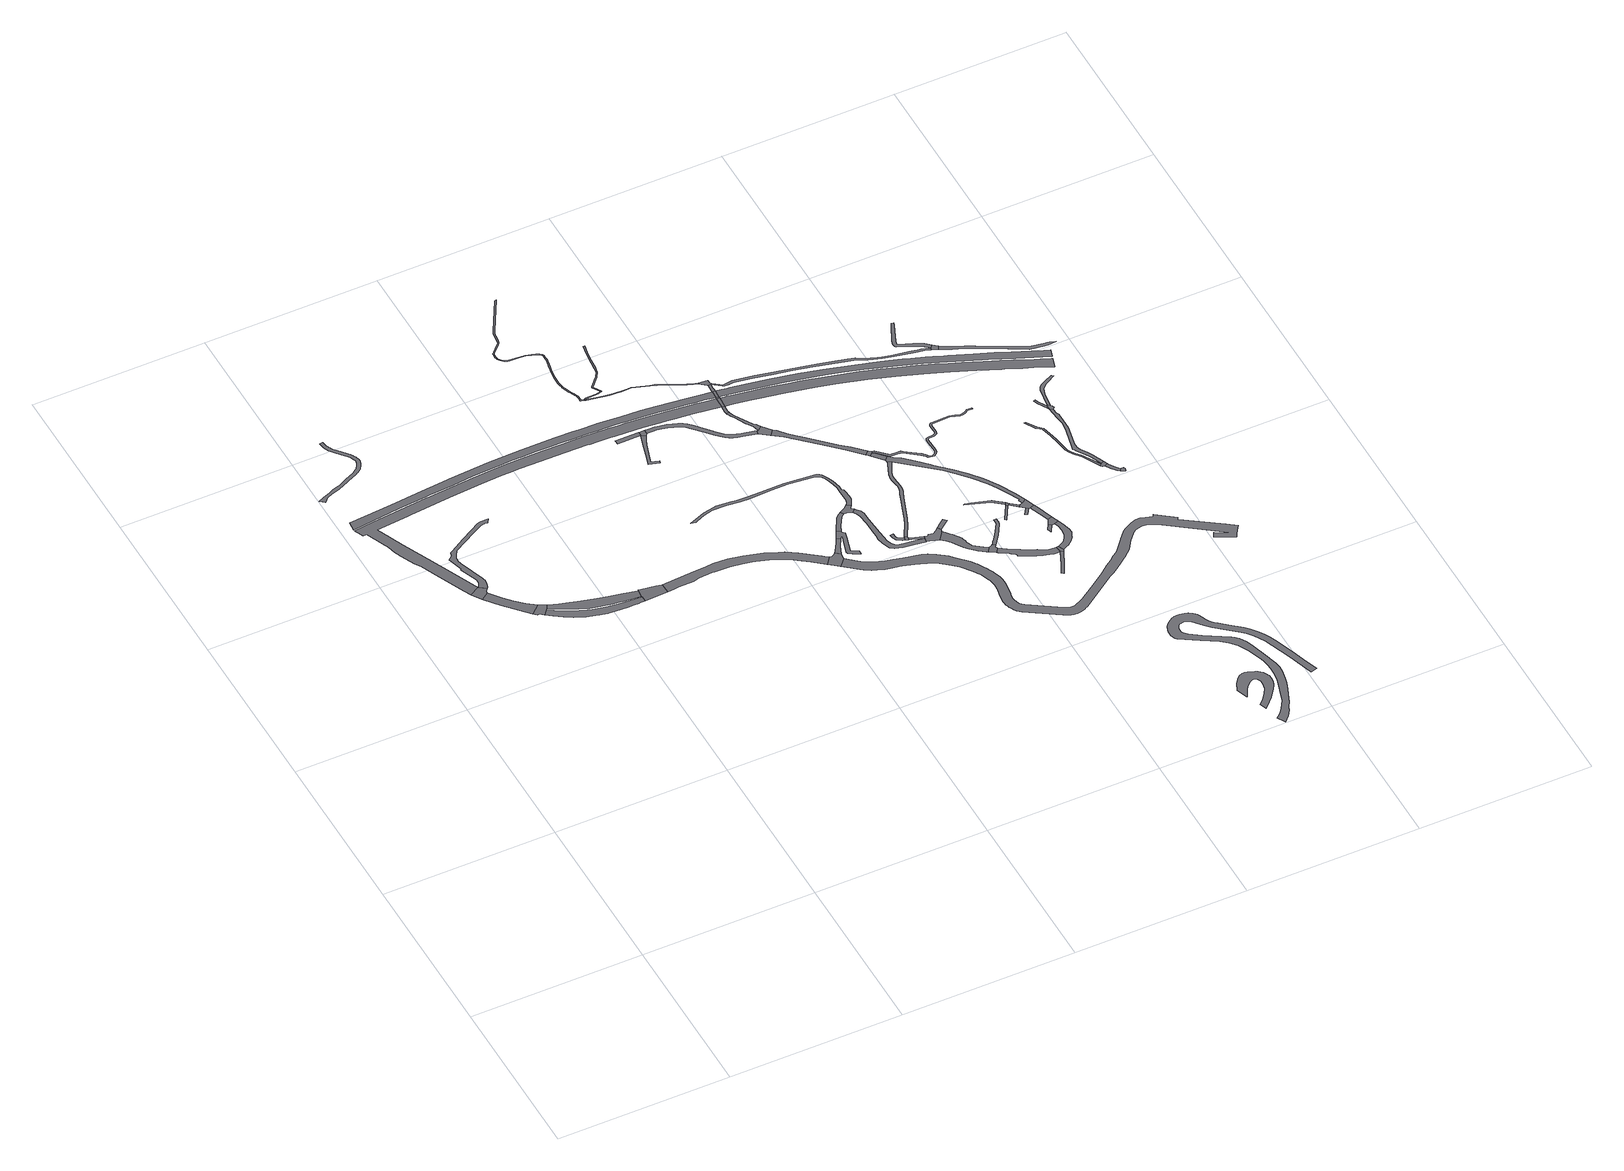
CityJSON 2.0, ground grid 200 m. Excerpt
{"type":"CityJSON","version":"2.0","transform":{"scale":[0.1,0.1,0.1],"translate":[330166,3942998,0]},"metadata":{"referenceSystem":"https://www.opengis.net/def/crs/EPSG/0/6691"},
"CityObjects":{
"road1":{"type":"Road","geometry":[{"type":"MultiSurface","lod":"1","boundaries":[[[0,1,2,3,4,5,6]]]}]},
"road2":{"type":"Road","attributes":{"RoadStructureAttribute.sectionType":"1"},"geometry":[{"type":"MultiSurface","lod":"1","boundaries":[[[7,8,9,10,11,12,13,14,15,16,17,18,19,20,21,22,23,24,25,26,27,28,29,30,31,32,33,34,35,36,37,38,39,40,41,42,43,44,45,46,47,48,49,50,51,52,53,54,55,56,57,58,59,60,61,62,63,64,65,66,67,68,69,70,71,72,73,74,75,76,77,78,79,80,81,82,83,84,85,86,87,88]]]}]},
"road3":{"type":"Road","attributes":{"function":"2","RoadStructureAttribute.sectionType":"1"},"geometry":[{"type":"MultiSurface","lod":"1","boundaries":[[[89,90,91,3,2,92,93,94,95]]]}]},
"road4":{"type":"Road","geometry":[{"type":"MultiSurface","lod":"1","boundaries":[[[94,96,97,98,99,100,101,95]]]}]},
"road5":{"type":"Road","attributes":{"RoadStructureAttribute.sectionType":"1"},"geometry":[{"type":"MultiSurface","lod":"1","boundaries":[[[5,102,103,104,105,106,107,108,109,110,111,112,113,114,115,116,117,118,119,120,121,122,123,124,125,126,127,128,129,130,131,132,133,134,135,136,137,138,139,140,141,142,143,144,145,146,147,148,6]]]}]},
"road6":{"type":"Road","geometry":[{"type":"MultiSurface","lod":"1","boundaries":[[[149,150,151,152,153,154,155,156,157,158,159,160,161,162,99,98,163,164,165,166,167,168,169,170,171,172,173,174,175,176,177,178,179,180]]]}]},
"road7":{"type":"Road","attributes":{"function":"2","RoadStructureAttribute.sectionType":"1"},"geometry":[{"type":"MultiSurface","lod":"1","boundaries":[[[100,181,182,183,184,185,186,187,188,189,190,191,192,193,194,195,196,197,198,199,200,201,202,203,204,205,206,207,101]]]}]},
"road8":{"type":"Road","geometry":[{"type":"MultiSurface","lod":"1","boundaries":[[[179,208,209,210,211,212,198,197,213,180]]]}]},
"road9":{"type":"Road","geometry":[{"type":"MultiSurface","lod":"1","boundaries":[[[214,215,216,217,218,219,220,221,222,223,224,225,226,227,228,229,230,231,232,233,234,235,236,237,238,239,240,241,242,243,244,245,246,247,248,249,250,251,252,253,254,255,256,257,258,259,260,261,262,263,264,265,266,267,268,269,270,271,272,273,274,275,276,277,278,279,280,281,282,283,0,6]]]}]},
"road10":{"type":"Road","attributes":{"function":"2","RoadStructureAttribute.sectionType":"1"},"geometry":[{"type":"MultiSurface","lod":"1","boundaries":[[[284,285,286,287,288,289,290,291,292,293,294,295,296,297,298,299,300,301,302,303,304,305,306,307,308,309,310,311,312,313,314,315,316,317,318,319,320,321,322,323,324,325,326,327,328,329,330,331,332,333,334,335,336]]]}]},
"road11":{"type":"Road","attributes":{"function":"2","RoadStructureAttribute.sectionType":"1"},"geometry":[{"type":"MultiSurface","lod":"1","boundaries":[[[337,338,339,340,341,342,343,344,345,346,347,348,349,209,208,350,351,352,353,354,355,356,357,358,359,360,361,362,363,364,365,366]]]}]},
"road12":{"type":"Road","attributes":{"RoadStructureAttribute.sectionType":"1"},"geometry":[{"type":"MultiSurface","lod":"1","boundaries":[[[367,368,369,370]]]}]},
"road13":{"type":"Road","attributes":{"RoadStructureAttribute.sectionType":"1"},"geometry":[{"type":"MultiSurface","lod":"1","boundaries":[[[371,372,373,374,375,376,377,378,379,380,381,370]]]}]},
"road14":{"type":"Road","attributes":{"RoadStructureAttribute.sectionType":"1"},"geometry":[{"type":"MultiSurface","lod":"1","boundaries":[[[382,383,384,385,386,387,388,389,390,391,392,393,394,395,396,397,398,399,400,401,402,403,404,405,406,407,408,409,410,411,412,413,414,415,416,417,418,419,420,421,422,423,424,425,426,427,428,429,430,431,432,433,434,435,436,437,438,439,440,441,442,443,444,445,446,447,448,449,450,451,452,453,454,455,456,457,458,459,460,461,462,463,464,465,466,467,468,469,470,471,472,473,474,475,476,477,478,479,480,481,482,483,484,485,486,487,488,489,490,491,492,493,494,495,496,497,498,499,500,501,502,503,504,505,506,507,508,509,510,511,512,513,514,515]]]}]},
"road15":{"type":"Road","geometry":[{"type":"MultiSurface","lod":"1","boundaries":[[[516,517,518,519,382,515]]]}]},
"road16":{"type":"Road","geometry":[{"type":"MultiSurface","lod":"1","boundaries":[[[381,520,521,522,367,370]]]}]},
"road17":{"type":"Road","geometry":[{"type":"MultiSurface","lod":"1","boundaries":[[[523,524,337,366,525,526,527,528,529,530]]]}]},
"road18":{"type":"Road","attributes":{"RoadStructureAttribute.sectionType":"1"},"geometry":[{"type":"MultiSurface","lod":"1","boundaries":[[[531,532,533,534,535,536,537,538,539,540,541,542,543,544,545,546,547,548,549,550,551,552,553,554,555,556,557,558,559,560,561,562,563,564,565,566,567,568,569,519,518]]]}]},
"road19":{"type":"Road","attributes":{"RoadStructureAttribute.sectionType":"1"},"geometry":[{"type":"MultiSurface","lod":"1","boundaries":[[[570,571,572,573,574,575,576,577,578,579,580,581,582,583,584,585,586,587,588,589,590,591,592,593,594,595,596,597,598,599,600,601,602,603,604,605,606,607,608,609,610,611,612,613,614,615,616,617,618,619,620,621,622]]]}]},
"road20":{"type":"Road","attributes":{"RoadStructureAttribute.sectionType":"1"},"geometry":[{"type":"MultiSurface","lod":"1","boundaries":[[[529,623,624,625,626,627,530]]]}]},
"road21":{"type":"Road","attributes":{"RoadStructureAttribute.sectionType":"1"},"geometry":[{"type":"MultiSurface","lod":"1","boundaries":[[[517,628,629,630,631,632,633,634,635,636,637,638,639,640,641,642,643,644,645,646,647,648,518]]]}]},
"road22":{"type":"Road","geometry":[{"type":"MultiSurface","lod":"1","boundaries":[[[649,625,624,650,651,652,653,654,655,656,657,658,659,660,661,662,663,664,665,666,667,668]]]}]},
"road23":{"type":"Road","attributes":{"RoadStructureAttribute.sectionType":"1"},"geometry":[{"type":"MultiSurface","lod":"1","boundaries":[[[669,670,671,672,673,674,675,676,677,678,679,680,681,682,683,684,685,686,687,688,689,690,691,521,520,692,693,694,695,696,697,698,699,700,701,702,703,704,705,706,707,708,709,710,711]]]}]},
"road24":{"type":"Road","attributes":{"RoadStructureAttribute.sectionType":"1"},"geometry":[{"type":"MultiSurface","lod":"1","boundaries":[[[712,713,714,715,716,717,649,668]]]}]},
"road25":{"type":"Road","geometry":[{"type":"MultiSurface","lod":"1","boundaries":[[[714,718,719,720,721,722,723,570,622,724,715]]]}]},
"road26":{"type":"Road","attributes":{"RoadStructureAttribute.sectionType":"7"},"geometry":[{"type":"MultiSurface","lod":"1","boundaries":[[[725,726,727,728,241,729,730,731]]]}]},
"road27":{"type":"Road","geometry":[{"type":"MultiSurface","lod":"1","boundaries":[[[732,733,734,735,736,737,738,739,740]]]}]},
"road28":{"type":"Road","attributes":{"RoadStructureAttribute.sectionType":"1"},"geometry":[{"type":"MultiSurface","lod":"1","boundaries":[[[741,742,743,744,745,746,747,748,749,750,751,752,753,754,755,756,757,725,731]]]}]},
"road29":{"type":"Road","geometry":[{"type":"MultiSurface","lod":"1","boundaries":[[[728,758,242,241]]]}]},
"road30":{"type":"Road","attributes":{"RoadStructureAttribute.sectionType":"1"},"geometry":[{"type":"MultiSurface","lod":"1","boundaries":[[[759,760,761,762,763,764,765,766,767,768,769,770,771,772,773,774,775,776,777,778,779,780,781,782,783,784,785,786,721,720]]]}]},
"road31":{"type":"Road","geometry":[{"type":"MultiSurface","lod":"1","boundaries":[[[739,787,788,789,790,740]]]}]},
"road32":{"type":"Road","attributes":{"function":"1","RoadStructureAttribute.sectionType":"1"},"geometry":[{"type":"MultiSurface","lod":"1","boundaries":[[[791,242,758,792,793,335]]]}]},
"road33":{"type":"Road","geometry":[{"type":"MultiSurface","lod":"1","boundaries":[[[794,795,796,750,749,669,711]]]}]},
"road34":{"type":"Road","geometry":[{"type":"MultiSurface","lod":"1","boundaries":[[[793,797,336,335]]]}]},
"road35":{"type":"Road","geometry":[{"type":"MultiSurface","lod":"1","boundaries":[[[798,799,800,801,336,797,802,803,804,805]]]}]},
"road36":{"type":"Road","attributes":{"RoadStructureAttribute.sectionType":"1"},"geometry":[{"type":"MultiSurface","lod":"1","boundaries":[[[806,807,808,809,788,787,810,811,812,775]]]}]},
"road37":{"type":"Road","geometry":[{"type":"MultiSurface","lod":"1","boundaries":[[[774,813,814,815,816,817,818,819,820,821,822,823,824,806,775]]]}]},
"road38":{"type":"Road","attributes":{"RoadStructureAttribute.sectionType":"1"},"geometry":[{"type":"MultiSurface","lod":"1","boundaries":[[[825,826,827,828,829,830,831,832,833,834,835,836,796,795]]]}]},
"road39":{"type":"Road","attributes":{"RoadStructureAttribute.sectionType":"1"},"geometry":[{"type":"MultiSurface","lod":"1","boundaries":[[[837,838,839,840,841,842,843,844,845,846,847,848,849,850,851,852,853,790,789,854,855,856,857,858,859,860,861,862,863,864,865,866,867,868,869]]]}]},
"road40":{"type":"Road","attributes":{"RoadStructureAttribute.sectionType":"1"},"geometry":[{"type":"MultiSurface","lod":"1","boundaries":[[[870,871,872,873,874,875,876,877,878,879,880,881,818,817,882,883,884,885,886,887,888,889,890]]]}]},
"road41":{"type":"Road","attributes":{"RoadStructureAttribute.sectionType":"1"},"geometry":[{"type":"MultiSurface","lod":"1","boundaries":[[[891,892,893,894,895,820,819]]]}]},
"road42":{"type":"Road","geometry":[{"type":"MultiSurface","lod":"1","boundaries":[[[889,896,897,898,899,900,901,902,903,890]]]}]},
"road43":{"type":"Road","geometry":[{"type":"MultiSurface","lod":"1","boundaries":[[[829,904,905,906,907,830]]]}]},
"road44":{"type":"Road","attributes":{"RoadStructureAttribute.sectionType":"1"},"geometry":[{"type":"MultiSurface","lod":"1","boundaries":[[[900,908,909,910,911,912,913,914,915,916,917,918,919,920,921,922,923,924,925,901]]]}]},
"road45":{"type":"Road","attributes":{"RoadStructureAttribute.sectionType":"1"},"geometry":[{"type":"MultiSurface","lod":"1","boundaries":[[[896,926,927,928,929,930,931,932,933,934,935,936,937,938,939,940,941,942,943,944,945,946,938,947,948,949,950,951,952,953,954,955,956,957,958,897]]]}]},
"road46":{"type":"Road","attributes":{"function":"2","RoadStructureAttribute.sectionType":"1"},"geometry":[{"type":"MultiSurface","lod":"1","boundaries":[[[959,960,961,962,963,964,965,966,967,968,969,970,971,972,973,974,975,976,977,978,979,980,981,982,983,984,985,986,987,988,989,990,991,992,993,994,995,996,997,998,999,1000,1001,1002,1003,1004,1005,1006,1007,1008,1009,1010,1011,1012,1013,1014,1015,1016,1017,1018,1019,1020,1021,1022,1023,1024,1025,1026,1027,1028,1029,1030,1031,1032,1033,1034,1035,1036,1037,1038,1039,1040,527,526,1041,1042,1043,1044,1045,1046,1047,1048,1049,1050,1051,1052,1053,1054,1055,1056,1057,1058,1059,1060,1061,1062,1063,1064,1065,1066,1067,1068,1069,1070,1071,1072,1073,1074,1075,1076,1077,1078,1079,1080,1081,1082,1083,1084,1085,1086,1087,1088,1089,1090,1091,1092,1093,1094,1095,1096,1097,1098,1099,1100,1101,1102,1103,1104,1105,1106,1107,1108,1109,1110,1111,1112,1113,1114,1115,1116,1117,1118,1119,1120,1121,1122,1123,1124,1125]]]}]},
"road47":{"type":"Road","attributes":{"RoadStructureAttribute.sectionType":"1"},"geometry":[{"type":"MultiSurface","lod":"1","boundaries":[[[1126,1127,1128,1129,1130,1131,1132,1133]]]}]},
"road48":{"type":"Road","attributes":{"RoadStructureAttribute.sectionType":"1"},"geometry":[{"type":"MultiSurface","lod":"1","boundaries":[[[1134,1135,1136,837,869,1137,1138,1139,1140,1141,1142,1143,1144,1145,1146,1147,1148,1149,1150,1151,1152,1153,1154,1155,1156,1157,1158]]]}]},
"road49":{"type":"Road","attributes":{"RoadStructureAttribute.sectionType":"1"},"geometry":[{"type":"MultiSurface","lod":"1","boundaries":[[[1159,1160,1161,1162]]]}]},
"road50":{"type":"Road","attributes":{"RoadStructureAttribute.sectionType":"1"},"geometry":[{"type":"MultiSurface","lod":"1","boundaries":[[[1163,1164,1165,1166,1167,1168,1169,1170,1171,1172,1173,1174,1175,1176,1177,1178,1179,1180,1181,1182,1183,1184,1185,1186,1187,1188,1189,1190,1191,1192,1193,1194,1195,1196,1197,1198,1199,1200,1201,1202,1203,1204,1205,1206,1207,1208,1209,1210,1211,638,637,1212,798,805]]]}]},
"road51":{"type":"Road","geometry":[{"type":"MultiSurface","lod":"1","boundaries":[[[946,1213,1214,1215,947,938]]]}]},
"road52":{"type":"Road","geometry":[{"type":"MultiSurface","lod":"1","boundaries":[[[1216,1126,1133,1162,1161,1217]]]}]},
"road53":{"type":"Road","attributes":{"function":"3","RoadStructureAttribute.sectionType":"1"},"geometry":[{"type":"MultiSurface","lod":"1","boundaries":[[[1218,1219,1220,1221,1222,1223,1224,1225,1226,1227,1228,1229,1230,1231,1232,1233,1234,1235,1236,1237,1238,1239,1240,1241,1242,1243,1244,1245,1246,1247,1248,1249,1250,1251,1252,1253,1254]]]}]},
"road54":{"type":"Road","attributes":{"RoadStructureAttribute.sectionType":"1"},"geometry":[{"type":"MultiSurface","lod":"1","boundaries":[[[1136,1135,1255,906,1256,1257,1258,1259,1260,1261,1262,1263,1264,1265,1266,1267,1268,1269,1270,1271,1272,1273,1274,1275,1276,1277,1278,1279,1280,1281,1282,1283,1284,1285,1286,1287,1288,1289,1290,1291,1292,1293,1294,1295,1296,1297,1298,1299,1300,1301,1302,1303,1304,1305,1306,1307,1308,1309,1310,1311,1312,1313,1314,1315,1316,1317,1318,1319,1320,1321,907,906,905]]]}]},
"road55":{"type":"Road","attributes":{"RoadStructureAttribute.sectionType":"1"},"geometry":[{"type":"MultiSurface","lod":"1","boundaries":[[[1322,1323,1216,1217]]]}]},
"road56":{"type":"Road","geometry":[{"type":"MultiSurface","lod":"1","boundaries":[[[1324,1325,1326,1327,1328]]]}]},
"road57":{"type":"Road","geometry":[{"type":"MultiSurface","lod":"1","boundaries":[[[1329,1330,1331,1332]]]}]},
"road58":{"type":"Road","attributes":{"RoadStructureAttribute.sectionType":"1"},"geometry":[{"type":"MultiSurface","lod":"1","boundaries":[[[1333,1334,1335,1336,1337,1338,1339,1340,1341,1342,1215,1214,1343,1344,1345,1346,1347,1348,1349,1350,1351,1352,1353,1354,1355,1356]]]}]},
"road59":{"type":"Road","geometry":[{"type":"MultiSurface","lod":"1","boundaries":[[[1357,1358,1148,1147,1323,1322,1359,1324,1328]]]}]},
"road60":{"type":"Road","geometry":[{"type":"MultiSurface","lod":"1","boundaries":[[[1355,1360,1361,1329,1332,1356]]]}]},
"road61":{"type":"Road","attributes":{"RoadStructureAttribute.sectionType":"1"},"geometry":[{"type":"MultiSurface","lod":"1","boundaries":[[[1362,1361,1360,1363,1358,1357]]]}]},
"road62":{"type":"Road","attributes":{"function":"3","RoadStructureAttribute.sectionType":"1"},"geometry":[{"type":"MultiSurface","lod":"1","boundaries":[[[1364,1365,1366,1367,1368,1369,1370,1371,1372,1373,1374,1375,1376,1377,1378,1379,1380,1381,1382,1383,1384,1385,1386,1387,1388,1389,1390,1391,1392,1393,1394,1395,1396,1397,1398,1399,1400,1401,1402,1403,1404,1405,1406,1407,1408,1409,1410,1411,1412,1413,1414,1415,1416,1417,1418,1419,1420,1421,1422,1423,1424,1425,1426,1427,1428,1429,1430,1431,1432,1433,1434,1435,1436,1437,1438,1439,1440,1441,1442,1443,1444,1445,1446,1447,1448,1449,1450,1451,1452,1453,1454,1455,1456,1457,1458,1459,1460,1461,1462,1463,1464,1465,1466,1467,1468,1469,1470,1471,1472,1473,1474,1475,1476,1477,1478,1479,1480]]]}]},
"road63":{"type":"Road","geometry":[{"type":"MultiSurface","lod":"1","boundaries":[[[1481,1482,1483,1484,1485,1486,1487,1488,1489,1490,1491,1492,1493,1494,1495,1496,1497,1498,1499,1500,1501,1502,1503,1504,1505,1506,1507,1508,1509,1510,1511,1512,1513,1514,1515,1516,1517,1518,1519,1520,1521,1522,1523,1524,1525,1526,1527,1528,758,728]]]}]},
"road64":{"type":"Road","geometry":[{"type":"MultiSurface","lod":"1","boundaries":[[[1529,1530,1531,1532,1533,1534,1535,1536,1537,1538,1539,1540,1541,1542,1543,1544,1545,1546,1547,1548,1549,1550,1551,1552,1553,1554,1555,1556,1557,1558,1559,1560,1561,1562,1563,1564,1565,1566,1567,1568,1569,1570,1571,1572,1573,1574,1575,1576,1577,797,793]]]}]},
"road65":{"type":"Road","attributes":{"RoadStructureAttribute.sectionType":"1"},"geometry":[{"type":"MultiSurface","lod":"1","boundaries":[[[1578,1579,1580,1581,1582,1583,1584,1585,1586,1587,1588,1589,1590,1591,1592,1593,1594,1595,1596,1597,1598,1599,1600,1601,1187,1602]]]}]},
"road66":{"type":"Road","attributes":{"RoadStructureAttribute.sectionType":"1"},"geometry":[{"type":"MultiSurface","lod":"1","boundaries":[[[1603,1604,1605,1606,1607,1608,1609,1610,1611,1612,1613,1614,1615,1616,1617,1618,1619,1620,1621,1622,1623,1624,1625,1626,1627]]]}]},
"road67":{"type":"Road","geometry":[{"type":"MultiSurface","lod":"1","boundaries":[[[1186,1628,1629,1630,1602,1187]]]}]},
"road68":{"type":"Road","geometry":[{"type":"MultiSurface","lod":"1","boundaries":[[[1603,1627,1631,1632,1633,1634,1635,1636]]]}]},
"road69":{"type":"Road","attributes":{"RoadStructureAttribute.sectionType":"1"},"geometry":[{"type":"MultiSurface","lod":"1","boundaries":[[[1637,1638,1639,1640,1641,1634,1633,1642,1643,1644,1645]]]}]},
"road70":{"type":"Road","attributes":{"RoadStructureAttribute.sectionType":"1"},"geometry":[{"type":"MultiSurface","lod":"1","boundaries":[[[1635,1646,1647,1648,1649,1650,1651,1652,1653,1654,1655,1656,1657,1658,1659,1660,1661,1662,1663,1664,1665,1666,1667,1668,1669,1670,1671,1672,1636]]]}]},
"road71":{"type":"Road","geometry":[{"type":"MultiSurface","lod":"1","boundaries":[[[1645,1673,1674,1675,1676,1677,1678,1637]]]}]},
"road72":{"type":"Road","attributes":{"RoadStructureAttribute.sectionType":"1"},"geometry":[{"type":"MultiSurface","lod":"1","boundaries":[[[1679,1680,1681,1682,1683,1684,1660,1685]]]}]},
"road73":{"type":"Road","geometry":[{"type":"MultiSurface","lod":"1","boundaries":[[[1686,1687,1688,1689,1685,1660,1659,1690]]]}]},
"road74":{"type":"Road","attributes":{"RoadStructureAttribute.sectionType":"1"},"geometry":[{"type":"MultiSurface","lod":"1","boundaries":[[[1691,1692,1693,1694,1695,1688,1687,1696,1697,1698,1699,1700,1701,1702]]]}]},
"road75":{"type":"Road","attributes":{"RoadStructureAttribute.sectionType":"1"},"geometry":[{"type":"MultiSurface","lod":"1","boundaries":[[[1629,1703,1704,1705,1706,1707,1708,1709,1710,1711,1712,1713,1714,1715,1716,1717,1718,1719,1630]]]}]}
},
"vertices":[
[794,5478,0],[802,5463,0],[865,5368,0],[956,5428,0],[958,5449,0],[984,5483,0],[909,5538,0],
[92,7393,0],[99,7401,0],[108,7407,0],[121,7415,0],[174,7436,0],[195,7444,0],[221,7452,0],[275,7468,0],[296,7475,0],[317,7484,0],[326,7488,0],[417,7532,0],[527,7582,0],[549,7592,0],[561,7599,0],[575,7609,0],[582,7615,0],[591,7623,0],[599,7631,0],[606,7640,0],[624,7668,0],[632,7683,0],[642,7703,0],[650,7728,0],[653,7737,0],[654,7746,0],[654,7753,0],[653,7761,0],[650,7774,0],[640,7807,0],[630,7828,0],[621,7845,0],[604,7870,0],[579,7901,0],[507,7981,0],[478,8019,0],[467,8036,0],[461,8045,0],[455,8060,0],[451,8070,0],[443,8095,0],[438,8117,0],[433,8157,0],[394,8152,0],[399,8110,0],[404,8085,0],[413,8057,0],[418,8044,0],[426,8027,0],[433,8015,0],[446,7996,0],[476,7956,0],[549,7874,0],[564,7855,0],[583,7829,0],[594,7811,0],[603,7793,0],[611,7766,0],[613,7756,0],[614,7751,0],[613,7747,0],[613,7743,0],[611,7739,0],[605,7719,0],[595,7699,0],[589,7687,0],[574,7665,0],[563,7651,0],[550,7641,0],[529,7627,0],[511,7619,0],[399,7568,0],[312,7522,0],[295,7515,0],[279,7508,0],[211,7486,0],[185,7477,0],[162,7469,0],[75,7434,0],[9,7404,0],[64,7358,0],[88,7389,0],
[1238,5116,0],[1143,5201,0],[1062,5290,0],[875,5353,0],[1000,5199,0],[1239,4942,0],[1342,5038,0],
[1276,4902,0],[1301,4906,0],[1344,4872,0],[1390,4930,0],[1396,4939,0],[1425,4994,0],
[985,5486,0],[995,5498,0],[1015,5553,0],[1018,5597,0],[1012,5636,0],[912,5912,0],[907,5929,0],[902,5954,0],[899,5973,0],[898,5986,0],[898,6010,0],[902,6024,0],[905,6034,0],[911,6049,0],[917,6061,0],[953,6115,0],[954,6116,0],[1218,6267,0],[1340,6328,0],[1354,6335,0],[1361,6337,0],[1369,6340,0],[1376,6341,0],[1383,6342,0],[1390,6341,0],[1424,6335,0],[1453,6388,0],[1419,6388,0],[1391,6387,0],[1374,6386,0],[1360,6384,0],[1350,6382,0],[1341,6380,0],[1330,6376,0],[1321,6371,0],[1231,6320,0],[1084,6236,0],[906,6131,0],[881,6117,0],[871,6075,0],[825,6036,0],[875,5857,0],[862,5852,0],[944,5643,0],[944,5599,0],[921,5552,0],[917,5546,0],
[2175,4659,0],[2170,4659,0],[2158,4661,0],[2030,4675,0],[1937,4691,0],[1935,4692,0],[1908,4697,0],[1821,4718,0],[1715,4754,0],[1693,4764,0],[1663,4777,0],[1647,4784,0],[1555,4832,0],[1455,4886,0],[1411,4819,0],[1502,4755,0],[1595,4704,0],[1661,4673,0],[1662,4673,0],[1713,4650,0],[1844,4613,0],[1850,4612,0],[1934,4597,0],[1936,4597,0],[1947,4595,0],[2010,4588,0],[2175,4579,0],[2231,4580,0],[2287,4580,0],[2310,4581,0],[2363,4584,0],[2360,4652,0],
[1408,4933,0],[1457,4911,0],[1577,4848,0],[1635,4821,0],[1662,4809,0],[1698,4792,0],[1744,4772,0],[1802,4748,0],[1915,4718,0],[1935,4714,0],[1937,4714,0],[2046,4695,0],[2064,4693,0],[2144,4682,0],[2154,4680,0],[2215,4672,0],[2353,4661,0],[2360,4743,0],[2212,4778,0],[2082,4808,0],[1939,4842,0],[1937,4842,0],[1734,4890,0],[1651,4915,0],[1547,4945,0],[1494,4965,0],[1440,4986,0],
[2627,4596,0],[2621,4712,0],[2559,4726,0],[2398,4751,0],[2369,4757,0],[2358,4660,0],
[887,5586,0],[755,5871,0],[631,6145,0],[585,6242,0],[491,6444,0],[422,6612,0],[360,6763,0],[729,6795,0],[762,6798,0],[1240,6844,0],[1620,6872,0],[1862,6885,0],[1961,6886,0],[1963,6886,0],[2083,6888,0],[2217,6889,0],[2607,6886,0],[2855,6879,0],[2887,6878,0],[2969,6875,0],[3121,6867,0],[3163,6865,0],[3485,6846,0],[3674,6828,0],[3749,6821,0],[3834,6812,0],[4031,6790,0],[4346,6747,0],[4352,6876,0],[4339,6878,0],[4262,6889,0],[4169,6901,0],[4142,6905,0],[3982,6927,0],[3818,6945,0],[3655,6959,0],[3515,6973,0],[3406,6981,0],[3362,6984,0],[3281,6989,0],[3199,6993,0],[3157,6995,0],[3147,6996,0],[3144,6996,0],[3002,7002,0],[2879,7006,0],[2624,7011,0],[2404,7013,0],[2212,7011,0],[2150,7011,0],[1964,7008,0],[1962,7008,0],[1804,7001,0],[1585,6989,0],[1348,6970,0],[1031,6945,0],[1027,6945,0],[703,6915,0],[378,6880,0],[142,6851,0],[190,6748,0],[227,6751,0],[314,6553,0],[346,6481,0],[368,6385,0],[403,6305,0],[475,6142,0],[523,6079,0],[620,5860,0],[750,5564,0],
[4210,7007,0],[4081,7024,0],[3763,7058,0],[3577,7076,0],[3361,7094,0],[3090,7111,0],[3079,7112,0],[2892,7119,0],[2812,7121,0],[2616,7127,0],[2342,7129,0],[2213,7126,0],[1966,7119,0],[1964,7119,0],[1843,7115,0],[1356,7087,0],[1278,7080,0],[1028,7060,0],[653,7022,0],[150,6980,0],[137,6871,0],[375,6900,0],[701,6935,0],[1025,6965,0],[1074,6969,0],[1347,6990,0],[1584,7009,0],[1803,7021,0],[1963,7028,0],[1965,7028,0],[2073,7031,0],[2154,7032,0],[2162,7032,0],[2342,7034,0],[2481,7033,0],[2625,7031,0],[2781,7027,0],[2908,7024,0],[3060,7018,0],[3152,7014,0],[3207,7011,0],[3315,7005,0],[3379,7001,0],[3549,6987,0],[3717,6973,0],[3853,6958,0],[3928,6950,0],[4030,6939,0],[4143,6925,0],[4232,6915,0],[4316,6904,0],[4353,6898,0],[4357,6988,0],
[4350,4290,0],[4330,4302,0],[4286,4341,0],[4091,4492,0],[3969,4564,0],[3914,4588,0],[3776,4648,0],[3671,4679,0],[3562,4712,0],[3401,4741,0],[3236,4749,0],[3158,4745,0],[3010,4737,0],[2714,4600,0],[2763,4606,0],[2937,4612,0],[3011,4630,0],[3165,4637,0],[3192,4636,0],[3364,4630,0],[3503,4612,0],[3633,4581,0],[3643,4579,0],[3777,4535,0],[3859,4501,0],[3930,4466,0],[4001,4422,0],[4070,4373,0],[4152,4313,0],[4281,4206,0],
[3412,6803,0],[3143,6804,0],[3143,6754,0],[3412,6754,0],
[3376,6638,0],[3335,6486,0],[3292,6343,0],[3409,6306,0],[3418,6335,0],[3329,6363,0],[3363,6478,0],[3404,6603,0],[3426,6663,0],[3454,6716,0],[3457,6721,0],
[3127,7484,0],[3092,7494,0],[3095,7507,0],[3096,7515,0],[3093,7543,0],[3093,7553,0],[3091,7564,0],[3087,7574,0],[3085,7577,0],[3071,7612,0],[3055,7639,0],[3020,7727,0],[3014,7750,0],[3012,7761,0],[3005,7813,0],[3004,7815,0],[3003,7824,0],[3003,7892,0],[3007,7961,0],[3020,8028,0],[3033,8095,0],[3035,8104,0],[3040,8130,0],[3045,8160,0],[3047,8179,0],[3047,8200,0],[3047,8216,0],[3046,8246,0],[3044,8257,0],[3039,8267,0],[3029,8277,0],[3012,8289,0],[2984,8303,0],[2939,8320,0],[2876,8337,0],[2800,8345,0],[2698,8351,0],[2680,8353,0],[2671,8355,0],[2662,8359,0],[2656,8363,0],[2648,8368,0],[2619,8394,0],[2600,8422,0],[2592,8455,0],[2593,8480,0],[2594,8492,0],[2596,8498,0],[2599,8502,0],[2603,8507,0],[2614,8519,0],[2688,8592,0],[2696,8599,0],[2708,8611,0],[2711,8618,0],[2714,8627,0],[2719,8652,0],[2725,8688,0],[2730,8727,0],[2734,8745,0],[2737,8764,0],[2739,8771,0],[2743,8778,0],[2746,8783,0],[2755,8798,0],[2973,9191,0],[2954,9187,0],[2742,8805,0],[2734,8793,0],[2730,8785,0],[2726,8772,0],[2721,8750,0],[2718,8729,0],[2713,8689,0],[2708,8656,0],[2705,8635,0],[2701,8625,0],[2697,8618,0],[2688,8608,0],[2680,8600,0],[2603,8525,0],[2591,8513,0],[2587,8509,0],[2585,8504,0],[2583,8497,0],[2581,8483,0],[2580,8454,0],[2589,8417,0],[2610,8386,0],[2642,8357,0],[2652,8351,0],[2665,8345,0],[2675,8342,0],[2683,8340,0],[2698,8339,0],[2799,8334,0],[2874,8325,0],[2935,8309,0],[2957,8301,0],[2984,8292,0],[3015,8274,0],[3025,8265,0],[3031,8256,0],[3035,8243,0],[3036,8229,0],[3035,8185,0],[3033,8163,0],[3029,8137,0],[3023,8108,0],[3021,8097,0],[3008,8030,0],[2995,7962,0],[2991,7892,0],[2991,7823,0],[2992,7815,0],[2993,7813,0],[2996,7783,0],[3001,7755,0],[3002,7752,0],[3010,7720,0],[3037,7652,0],[3044,7635,0],[3060,7604,0],[3068,7585,0],[3074,7569,0],[3078,7560,0],[3080,7552,0],[3080,7542,0],[3083,7515,0],[3082,7509,0],[3078,7494,0],[3082,7487,0],[3089,7483,0],[3123,7471,0],
[3126,7470,0],[3139,7467,0],[3141,7480,0],[3131,7489,0],
[3479,6750,0],[3479,6803,0],[3417,6803,0],
[4413,4303,0],[4379,4287,0],[4342,4156,0],[4393,4113,0],[4470,4204,0],[4469,4220,0],[4480,4276,0],[4429,4321,0],
[3147,7488,0],[3264,7490,0],[3291,7492,0],[3292,7492,0],[3345,7510,0],[3344,7520,0],[3289,7600,0],[3287,7603,0],[3286,7605,0],[3288,7607,0],[3295,7616,0],[3389,7717,0],[3390,7719,0],[3426,7777,0],[3439,7834,0],[3439,7837,0],[3439,7842,0],[3454,7999,0],[3466,8083,0],[3486,8182,0],[3467,8184,0],[3453,8089,0],[3439,7998,0],[3426,7841,0],[3426,7837,0],[3426,7836,0],[3414,7782,0],[3380,7727,0],[3372,7719,0],[3280,7618,0],[3276,7612,0],[3274,7607,0],[3276,7602,0],[3278,7597,0],[3332,7518,0],[3268,7502,0],[3265,7501,0],[3152,7498,0],[3137,7495,0],
[4891,4862,0],[4929,4930,0],[4933,4942,0],[4934,4958,0],[4929,5052,0],[4928,5068,0],[4927,5097,0],[4918,5099,0],[4907,5102,0],[4906,5137,0],[4906,5152,0],[4893,5227,0],[4874,5286,0],[4859,5329,0],[4828,5383,0],[4821,5394,0],[4804,5413,0],[4777,5428,0],[4420,5460,0],[4085,5455,0],[3970,5458,0],[3870,5460,0],[3801,5471,0],[3643,5482,0],[3564,5472,0],[3481,5452,0],[3293,5377,0],[3351,5362,0],[3375,5376,0],[3467,5417,0],[3575,5443,0],[3745,5441,0],[3888,5424,0],[3957,5423,0],[3966,5423,0],[4057,5422,0],[4265,5432,0],[4329,5432,0],[4458,5430,0],[4645,5413,0],[4728,5400,0],[4770,5385,0],[4808,5357,0],[4832,5321,0],[4846,5277,0],[4864,5218,0],[4876,5151,0],[4877,5101,0],[4878,5049,0],[4879,4972,0],[4880,4945,0],[4869,4915,0],[4847,4887,0],
[4522,4377,0],[4575,4474,0],[4533,4497,0],[4504,4443,0],[4442,4337,0],
[3390,7418,0],[3476,7416,0],[3520,7414,0],[3638,7416,0],[3826,7353,0],[3871,7339,0],[3896,7328,0],[4176,7196,0],[4230,7170,0],[4287,7150,0],[4292,7163,0],[4235,7183,0],[4181,7209,0],[3901,7341,0],[3876,7352,0],[3829,7363,0],[3641,7426,0],[3581,7424,0],[3440,7431,0],[3375,7434,0],[3281,7448,0],
[4582,4589,0],[4591,4493,0],[4601,4498,0],[4599,4481,0],[4588,4442,0],[4536,4275,0],[4544,4251,0],[4585,4219,0],[4662,4179,0],[4666,4228,0],[4628,4247,0],[4586,4276,0],[4594,4311,0],[4632,4437,0],[4640,4471,0],[4644,4488,0],[4654,4530,0],[4634,4548,0],[4628,4554,0],[4625,4566,0],
[4514,6273,0],[4491,6279,0],[4358,6311,0],[4305,6323,0],[4304,6324,0],[4266,6336,0],[4237,6351,0],[4209,6370,0],[4174,6403,0],[4126,6451,0],[4122,6455,0],[4106,6475,0],[4065,6525,0],[3965,6635,0],[3917,6684,0],[3911,6689,0],[3879,6713,0],[3837,6738,0],[3785,6756,0],[3724,6774,0],[3656,6790,0],[3599,6799,0],[3551,6802,0],[3550,6752,0],[3593,6749,0],[3647,6741,0],[3711,6726,0],[3770,6708,0],[3816,6692,0],[3851,6671,0],[3884,6647,0],[3928,6601,0],[4027,6492,0],[4061,6451,0],[4089,6417,0],[4139,6367,0],[4177,6331,0],[4211,6307,0],[4247,6290,0],[4286,6277,0],[4291,6275,0],[4346,6262,0],[4502,6225,0],
[4657,4641,0],[4726,4754,0],[4768,4783,0],[4743,4819,0],[4698,4788,0],[4675,4765,0],
[4799,4782,0],[4835,4775,0],[4858,4762,0],[4894,4797,0],[4878,4813,0],[4868,4823,0],[4806,4852,0],
[4381,6639,0],[4377,6657,0],[4375,6662,0],[4379,6740,0],[4343,6667,0],[4342,6659,0],[4347,6638,0],
[5111,4220,0],[5096,4242,0],[5091,4291,0],[5052,4289,0],[5059,4242,0],[5080,4203,0],[5136,4164,0],[5157,4157,0],[5170,4195,0],
[4351,6624,0],[4355,6616,0],[4360,6608,0],[4374,6580,0],[4391,6550,0],[4464,6412,0],[4466,6408,0],[4507,6345,0],[4529,6270,0],[4582,6312,0],[4548,6354,0],[4520,6379,0],[4460,6483,0],[4403,6581,0],[4396,6593,0],[4386,6622,0],[4383,6631,0],
[4385,6871,0],
[4889,4723,0],[4904,4677,0],[4913,4560,0],[4916,4395,0],[4918,4376,0],[4918,4365,0],[4919,4360,0],[4919,4345,0],[4920,4293,0],[4932,4220,0],[4965,4129,0],[5008,4095,0],[5094,4070,0],[5202,4056,0],[5253,4049,0],[5342,4036,0],[5349,4085,0],[5236,4103,0],[5132,4119,0],[5057,4132,0],[5030,4150,0],[5008,4175,0],[4991,4232,0],[4977,4372,0],[4964,4597,0],[4959,4703,0],[4941,4741,0],[4915,4775,0],
[5197,4143,0],[5206,4170,0],[5201,4187,0],[5174,4202,0],
[4352,6883,0],[4385,6879,0],[4386,6893,0],
[4508,6221,0],[4612,6143,0],[4663,6212,0],
[4390,6984,0],
[4362,7089,0],[4360,7050,0],[4358,7020,0],[4358,7007,0],[4391,7007,0],[4391,7020,0],[4392,7037,0],[4394,7087,0],
[5361,4114,0],[5317,4132,0],[5224,4163,0],[5215,4167,0],[5224,4134,0],[5226,4133,0],[5306,4103,0],
[5352,4035,0],[5419,4022,0],[5439,4013,0],[5474,3997,0],[5479,3993,0],[5553,4096,0],[5563,4127,0],[5536,4161,0],[5522,4149,0],[5467,4109,0],[5410,4119,0],[5394,4100,0],
[4723,6061,0],[5009,5794,0],[5206,5609,0],[5241,5576,0],[5362,5450,0],[5406,5492,0],[5270,5620,0],[5170,5706,0],[4911,5961,0],[4832,6035,0],[4768,6099,0],[4696,6182,0],
[5509,5255,0],[5501,5228,0],[5440,5086,0],[5431,5027,0],[5431,4986,0],[5445,4908,0],[5446,4903,0],[5440,4840,0],[5433,4822,0],[5418,4782,0],[5392,4710,0],[5346,4584,0],[5295,4441,0],[5260,4367,0],[5233,4314,0],[5213,4275,0],[5193,4237,0],[5204,4193,0],[5206,4196,0],[5217,4221,0],[5276,4330,0],[5323,4426,0],[5382,4591,0],[5428,4714,0],[5455,4783,0],[5463,4801,0],[5476,4842,0],[5476,4866,0],[5477,4888,0],[5468,5010,0],[5468,5054,0],[5490,5114,0],[5553,5231,0],
[5869,3677,0],[5803,3723,0],[5802,3724,0],[5740,3778,0],[5738,3780,0],[5713,3834,0],[5710,3870,0],[5703,3895,0],[5695,3917,0],[5634,4007,0],[5611,4029,0],[5580,4065,0],[5533,3955,0],[5574,3906,0],[5619,3835,0],[5655,3789,0],[5678,3759,0],[5763,3676,0],[5834,3621,0],[5848,3612,0],[5884,3668,0],
[5681,4216,0],[5642,4250,0],[5606,4220,0],[5589,4205,0],[5546,4169,0],
[5921,3565,0],[5956,3620,0],[5946,3642,0],[5956,3655,0],[5966,3667,0],[5933,3692,0],[5913,3676,0],[5911,3675,0],
[5382,5429,0],[5393,5416,0],[5430,5447,0],[5438,5468,0],
[5997,3708,0],[6019,3737,0],[6051,3779,0],[6129,3918,0],[6137,3933,0],[6140,3942,0],[6142,3954,0],[6138,4004,0],[6110,4003,0],[6112,3963,0],[6112,3954,0],[6110,3948,0],[6107,3940,0],[6020,3805,0],[6002,3781,0],[5979,3749,0],[5956,3718,0],[5945,3704,0],
[5937,3554,0],[6035,3493,0],[6049,3482,0],[6091,3448,0],[6094,3437,0],[6096,3426,0],[6271,3337,0],[6328,3312,0],[6335,3310,0],[6398,3291,0],[6444,3281,0],[6481,3278,0],[6515,3280,0],[6439,3109,0],[6409,3047,0],[6383,2995,0],[6409,2981,0],[6410,2981,0],[6467,3095,0],[6545,3257,0],[6548,3264,0],[6507,3351,0],[6430,3359,0],[6386,3377,0],[6314,3414,0],[6288,3426,0],[6270,3435,0],[6268,3436,0],[6252,3444,0],[6221,3459,0],[6159,3494,0],[6069,3546,0],[6040,3565,0],
[8299,2813,0],[8226,2865,0],[8219,2869,0],[8179,2897,0],[8040,2993,0],[7811,3151,0],[7827,3174,0],[7617,3325,0],[7603,3300,0],[7530,3324,0],[7476,3341,0],[7431,3343,0],[7396,3334,0],[7351,3316,0],[7304,3293,0],[7263,3267,0],[7238,3248,0],[7223,3236,0],[7159,3159,0],[7141,3137,0],[7083,3068,0],[7054,3037,0],[7031,3016,0],[7029,3014,0],[7017,3004,0],[6975,2972,0],[6921,2930,0],[6854,2879,0],[6757,2804,0],[6568,2670,0],[6406,2562,0],[6382,2549,0],[6365,2540,0],[6331,2524,0],[6309,2515,0],[6288,2510,0],[6266,2507,0],[6252,2508,0],[6237,2512,0],[6217,2522,0],[6183,2540,0],[5832,2762,0],[5821,2772,0],[5810,2784,0],[5798,2799,0],[5797,2801,0],[5789,2817,0],[5781,2833,0],[5777,2848,0],[5773,2865,0],[5770,2879,0],[5770,2895,0],[5770,2912,0],[5772,2931,0],[5777,2959,0],[5794,3059,0],[5797,3083,0],[5799,3120,0],[5801,3156,0],[5798,3194,0],[5793,3229,0],[5784,3262,0],[5774,3290,0],[5761,3329,0],[5745,3365,0],[5726,3405,0],[5705,3442,0],[5669,3505,0],[5666,3511,0],[5619,3574,0],[5497,3705,0],[5457,3749,0],[5352,3827,0],[5275,3868,0],[5255,3876,0],[5217,3890,0],[5025,3932,0],[4922,3958,0],[4838,3980,0],[4718,4025,0],[4605,4090,0],[4554,4130,0],[4497,4026,0],[4580,3962,0],[4583,3960,0],[4654,3921,0],[4705,3898,0],[4786,3870,0],[4861,3852,0],[4930,3841,0],[4960,3832,0],[5135,3780,0],[5141,3777,0],[5210,3750,0],[5262,3730,0],[5322,3689,0],[5404,3626,0],[5490,3547,0],[5570,3443,0],[5597,3406,0],[5611,3383,0],[5628,3354,0],[5645,3318,0],[5659,3288,0],[5670,3255,0],[5678,3231,0],[5685,3206,0],[5689,3182,0],[5691,3155,0],[5690,3126,0],[5687,3094,0],[5685,3075,0],[5668,2977,0],[5663,2945,0],[5661,2919,0],[5660,2895,0],[5661,2869,0],[5664,2844,0],[5670,2820,0],[5677,2795,0],[5691,2766,0],[5706,2740,0],[5706,2739,0],[5725,2713,0],[5745,2692,0],[5765,2674,0],[6128,2445,0],[6168,2424,0],[6199,2409,0],[6233,2400,0],[6268,2397,0],[6308,2402,0],[6342,2410,0],[6366,2420,0],[6371,2422,0],[6404,2436,0],[6433,2454,0],[6784,2704,0],[6812,2724,0],[6866,2750,0],[6920,2789,0],[6990,2840,0],[7045,2883,0],[7088,2916,0],[7105,2930,0],[7125,2948,0],[7134,2955,0],[7169,2994,0],[7243,3097,0],[7249,3105,0],[7279,3140,0],[7306,3168,0],[7330,3188,0],[7355,3204,0],[7394,3220,0],[7442,3230,0],[7487,3223,0],[7551,3198,0],[7634,3147,0],[8195,2742,0],[8238,2708,0],[8057,2808,0],[8026,2752,0],[8187,2668,0],[8239,2641,0],[8264,2689,0],[8334,2788,0],
[6336,4171,0],[6247,4246,0],[6219,4263,0],[6018,4332,0],[5950,4348,0],[5934,4336,0],[6204,4246,0],[6319,4150,0],
[5568,5305,0],[5548,5325,0],[5505,5284,0],[5556,5235,0],[5851,4986,0],[5971,4882,0],[6058,4792,0],[6176,4657,0],[6296,4495,0],[6362,4390,0],[6412,4292,0],[6486,4148,0],[6470,4136,0],[6483,4090,0],[6540,4123,0],[6484,4250,0],[6388,4433,0],[6286,4590,0],[6179,4732,0],[6062,4855,0],[5916,4997,0],[5888,5020,0],[5776,5141,0],[5665,5240,0],[5592,5289,0],
[6212,3956,0],[6230,3942,0],[6335,4122,0],[6319,4136,0],
[4395,7090,0],[4493,7012,0],[4513,7009,0],[4571,7001,0],[4577,7002,0],[4626,7009,0],[4819,6973,0],[5044,6927,0],[5243,6888,0],[5449,6840,0],[5647,6792,0],[5810,6750,0],[5872,6729,0],[5918,6715,0],[5951,6698,0],[6005,6670,0],[6059,6653,0],[6147,6625,0],[6275,6595,0],[6389,6569,0],[6470,6554,0],[6526,6543,0],[6616,6523,0],[6657,6508,0],[6666,6533,0],[6571,6565,0],[6532,6570,0],[6469,6582,0],[6392,6596,0],[6251,6625,0],[6158,6644,0],[6069,6672,0],[6042,6683,0],[6005,6698,0],[5962,6720,0],[5903,6755,0],[5826,6778,0],[5666,6821,0],[5511,6861,0],[5314,6904,0],[5089,6952,0],[4860,6998,0],[4617,7041,0],[4596,7038,0],[4504,7023,0],[4404,7102,0],[4399,7106,0],[4399,7107,0],[4393,7156,0],[4362,7091,0],
[6557,3283,0],[6562,3292,0],[6533,3358,0],
[6362,4149,0],[6345,4128,0],
[7612,726,0],[7591,755,0],[7567,777,0],[7549,796,0],[7524,808,0],[7453,840,0],[7420,844,0],[7408,843,0],[7392,842,0],[7354,826,0],[7326,803,0],[7273,742,0],[7231,646,0],[7285,517,0],[7304,555,0],[7333,611,0],[7367,658,0],[7410,696,0],[7439,709,0],[7468,713,0],[7478,707,0],[7494,693,0],[7512,662,0],[7516,620,0],[7499,547,0],[7461,478,0],[7403,402,0],[7353,353,0],[7381,276,0],[7455,348,0],[7501,399,0],[7572,487,0],[7605,546,0],[7624,597,0],[7627,638,0],[7624,689,0],[7623,694,0],
[5459,5419,0],[5450,5439,0],[5571,5317,0],[5574,5317,0],[5659,5311,0],[5718,5300,0],[5870,5184,0],[5904,5143,0],[5921,5122,0],[5988,5115,0],[6017,5130,0],[6034,5158,0],[6041,5190,0],[6036,5350,0],[6041,5361,0],[6051,5367,0],[6121,5371,0],[6152,5392,0],[6166,5426,0],[6164,5462,0],[6162,5521,0],[6166,5534,0],[6176,5538,0],[6235,5542,0],[6295,5548,0],[6383,5545,0],[6439,5528,0],[6488,5510,0],[6532,5514,0],[6560,5528,0],[6583,5544,0],[6595,5550,0],[6649,5548,0],[6650,5564,0],[6596,5566,0],[6591,5563,0],[6562,5546,0],[6528,5529,0],[6492,5530,0],[6446,5547,0],[6386,5565,0],[6293,5563,0],[6234,5557,0],[6171,5558,0],[6150,5548,0],[6142,5524,0],[6144,5461,0],[6146,5429,0],[6136,5405,0],[6115,5391,0],[6045,5387,0],[6026,5375,0],[6016,5356,0],[6015,5310,0],[6021,5176,0],[6007,5145,0],[5974,5130,0],[5935,5137,0],[5922,5158,0],[5886,5201,0],[5795,5270,0],[5727,5322,0],[5710,5337,0],[5662,5334,0],[5645,5335,0],[5581,5339,0],[5463,5459,0],
[6433,4054,0],[6451,4075,0],
[6481,4005,0],[6477,3998,0],[6435,3928,0],[6458,3914,0],[6509,3991,0],
[6579,3683,0],[6549,3629,0],[6563,3579,0],[6611,3666,0],
[6651,3660,0],[6666,3614,0],[6671,3555,0],[6670,3552,0],[6664,3483,0],[6643,3439,0],[6636,3431,0],[6604,3391,0],[6558,3366,0],[6552,3363,0],[6587,3304,0],[6601,3311,0],[6604,3313,0],[6637,3330,0],[6642,3334,0],[6679,3361,0],[6721,3416,0],[6726,3430,0],[6750,3484,0],[6748,3530,0],[6741,3564,0],[6729,3597,0],[6696,3687,0],[6648,3669,0],
[6526,3992,0],[6580,4011,0],[6485,4011,0],
[6667,3770,0],[6616,3752,0],
[6574,3866,0],[6596,3967,0],
[8110,562,0],[8048,751,0],[8013,850,0],[7925,1095,0],[7886,1191,0],[7850,1256,0],[7808,1320,0],[7754,1390,0],[7707,1438,0],[7583,1538,0],[7495,1613,0],[7466,1638,0],[7439,1667,0],[7428,1681,0],[7415,1703,0],[7405,1726,0],[7394,1755,0],[7374,1798,0],[7362,1820,0],[7348,1839,0],[7330,1856,0],[7313,1868,0],[7290,1882,0],[7259,1895,0],[7230,1902,0],[7204,1905,0],[7171,1905,0],[7140,1900,0],[7106,1890,0],[7076,1874,0],[7050,1854,0],[7030,1832,0],[7008,1799,0],[6993,1765,0],[6984,1730,0],[6982,1696,0],[6982,1669,0],[6988,1641,0],[7002,1615,0],[7017,1594,0],[7225,1467,0],[7313,1413,0],[7396,1361,0],[7469,1300,0],[7535,1225,0],[7597,1114,0],[7662,945,0],[7672,897,0],[7682,831,0],[7685,772,0],[7683,703,0],[7679,659,0],[7679,655,0],[7674,614,0],[7657,548,0],[7628,451,0],[7600,365,0],[7578,304,0],[7516,203,0],[7468,144,0],[7419,102,0],[7469,9,0],[7534,74,0],[7579,142,0],[7605,199,0],[7632,249,0],[7704,422,0],[7737,514,0],[7759,600,0],[7761,610,0],[7762,615,0],[7774,675,0],[7777,753,0],[7771,822,0],[7764,854,0],[7733,946,0],[7667,1167,0],[7638,1243,0],[7612,1290,0],[7594,1313,0],[7577,1333,0],[7558,1349,0],[7531,1367,0],[7441,1420,0],[7352,1474,0],[7344,1480,0],[7268,1529,0],[7151,1615,0],[7134,1628,0],[7117,1644,0],[7107,1659,0],[7101,1676,0],[7099,1699,0],[7102,1722,0],[7108,1739,0],[7118,1757,0],[7129,1768,0],[7141,1776,0],[7158,1782,0],[7178,1786,0],[7202,1786,0],[7218,1783,0],[7236,1775,0],[7255,1759,0],[7331,1674,0],[7369,1628,0],[7415,1582,0],[7535,1481,0],[7657,1382,0],[7697,1340,0],[7747,1277,0],[7785,1217,0],[7819,1158,0],[7855,1068,0],[7942,825,0],[7977,727,0],[8038,538,0],
[4435,6732,0],[4478,6725,0],[4641,6700,0],[4750,6680,0],[5005,6634,0],[5332,6563,0],[5551,6508,0],[5876,6418,0],[6155,6329,0],[6430,6230,0],[6686,6134,0],[6941,6027,0],[7180,5924,0],[7207,5912,0],[7381,5839,0],[7487,5794,0],[7650,5723,0],[7684,5708,0],[7721,5826,0],[7713,5829,0],[7605,5877,0],[7489,5923,0],[7359,5987,0],[7222,6046,0],[7067,6112,0],[6857,6198,0],[6731,6250,0],[6598,6304,0],[6469,6353,0],[6362,6391,0],[6280,6421,0],[6180,6457,0],[6065,6495,0],[5945,6533,0],[5855,6559,0],[5725,6595,0],[5600,6628,0],[5500,6653,0],[5366,6686,0],[5242,6714,0],[5121,6740,0],[5000,6765,0],[4865,6792,0],[4751,6813,0],[4608,6837,0],[4512,6853,0],[4471,6859,0],[4448,6862,0],
[4448,6884,0],[4450,6883,0],[4493,6876,0],[4518,6871,0],[4662,6846,0],[4886,6808,0],[5086,6769,0],[5310,6722,0],[5543,6667,0],[5714,6622,0],[5906,6566,0],[6143,6491,0],[6287,6439,0],[6491,6367,0],[6727,6275,0],[6887,6211,0],[7060,6138,0],[7117,6114,0],[7383,6000,0],[7638,5895,0],[7731,5857,0],[7758,5943,0],[7695,5969,0],[7574,6021,0],[7387,6102,0],[7224,6177,0],[7023,6255,0],[6775,6355,0],[6736,6370,0],[6633,6409,0],[6601,6422,0],[6559,6438,0],[6515,6454,0],[6458,6474,0],[6414,6490,0],[6372,6505,0],[6333,6519,0],[6245,6549,0],[6232,6553,0],[6198,6565,0],[6116,6593,0],[5857,6668,0],[5534,6759,0],[5271,6821,0],[4977,6885,0],[4751,6924,0],[4554,6957,0],[4521,6963,0],[4460,6973,0],
[6653,6602,0],[6632,6621,0],[6614,6635,0],[6596,6646,0],[6531,6674,0],[6384,6737,0],[6379,6745,0],[6377,6754,0],[6378,6763,0],[6382,6781,0],[6475,6995,0],[6489,7028,0],[6464,7038,0],[6443,6996,0],[6353,6814,0],[6339,6776,0],[6335,6756,0],[6337,6739,0],[6340,6722,0],[6352,6710,0],[6528,6631,0],[6584,6600,0],[6616,6578,0],[6651,6548,0],[6695,6566,0],
[7469,4225,0],[7342,4441,0],[7291,4500,0],[7263,4550,0],[7254,4569,0],[7225,4748,0],[7221,4766,0],[7208,4820,0],[7176,4962,0],[7139,4992,0],[7118,5009,0],[7051,5123,0],[7033,5117,0],[7105,4996,0],[7115,4988,0],[7160,4954,0],[7189,4826,0],[7200,4773,0],[7205,4763,0],[7211,4731,0],[7234,4578,0],[7249,4534,0],[7280,4489,0],[7346,4405,0],[7451,4216,0],
[6692,6496,0],[6726,6479,0],[6747,6521,0],
[7457,4205,0],[7468,4188,0],[7493,4185,0],[7532,4205,0],[7513,4249,0],[7478,4234,0],
[7623,4079,0],[7615,4085,0],[7604,4095,0],[7570,4138,0],[7534,4199,0],[7497,4179,0],[7530,4124,0],[7577,4071,0],[7603,4052,0],
[7454,4381,0],[7417,4448,0],[7374,4514,0],[7357,4563,0],[7358,4622,0],[7389,4763,0],[7410,4859,0],[7409,5030,0],[7409,5037,0],[7411,5071,0],[7400,5089,0],[7392,5108,0],[7390,5151,0],[7390,5161,0],[7353,5184,0],[7361,5117,0],[7373,5025,0],[7384,4941,0],[7376,4844,0],[7357,4773,0],[7348,4736,0],[7307,4552,0],[7321,4545,0],[7327,4516,0],[7351,4474,0],[7417,4377,0],[7450,4303,0],
[7608,4048,0],[7648,4026,0],[7655,4024,0],[7664,4054,0],[7656,4059,0],[7658,4075,0],
[7332,5269,0],[7299,5326,0],[7284,5366,0],[7266,5361,0],[7282,5314,0],[7314,5252,0],[7352,5243,0],
[7401,5212,0],[7385,5226,0],[7360,5246,0],[7357,5243,0],[7410,5181,0],
[7594,5615,0],[7512,5570,0],[7449,5539,0],[7415,5514,0],[7399,5477,0],[7414,5403,0],[7437,5472,0],[7462,5501,0],[7493,5526,0],[7534,5544,0],[7608,5588,0],[7615,5594,0],
[6779,6453,0],[6853,6412,0],[6975,6365,0],[7171,6266,0],[7569,6054,0],[7733,6028,0],[7770,6021,0],[7863,6028,0],[7836,6041,0],[7800,6054,0],[7777,6059,0],[7739,6066,0],[7581,6092,0],[7090,6352,0],[6991,6401,0],[6869,6453,0],[6797,6488,0]
]}
